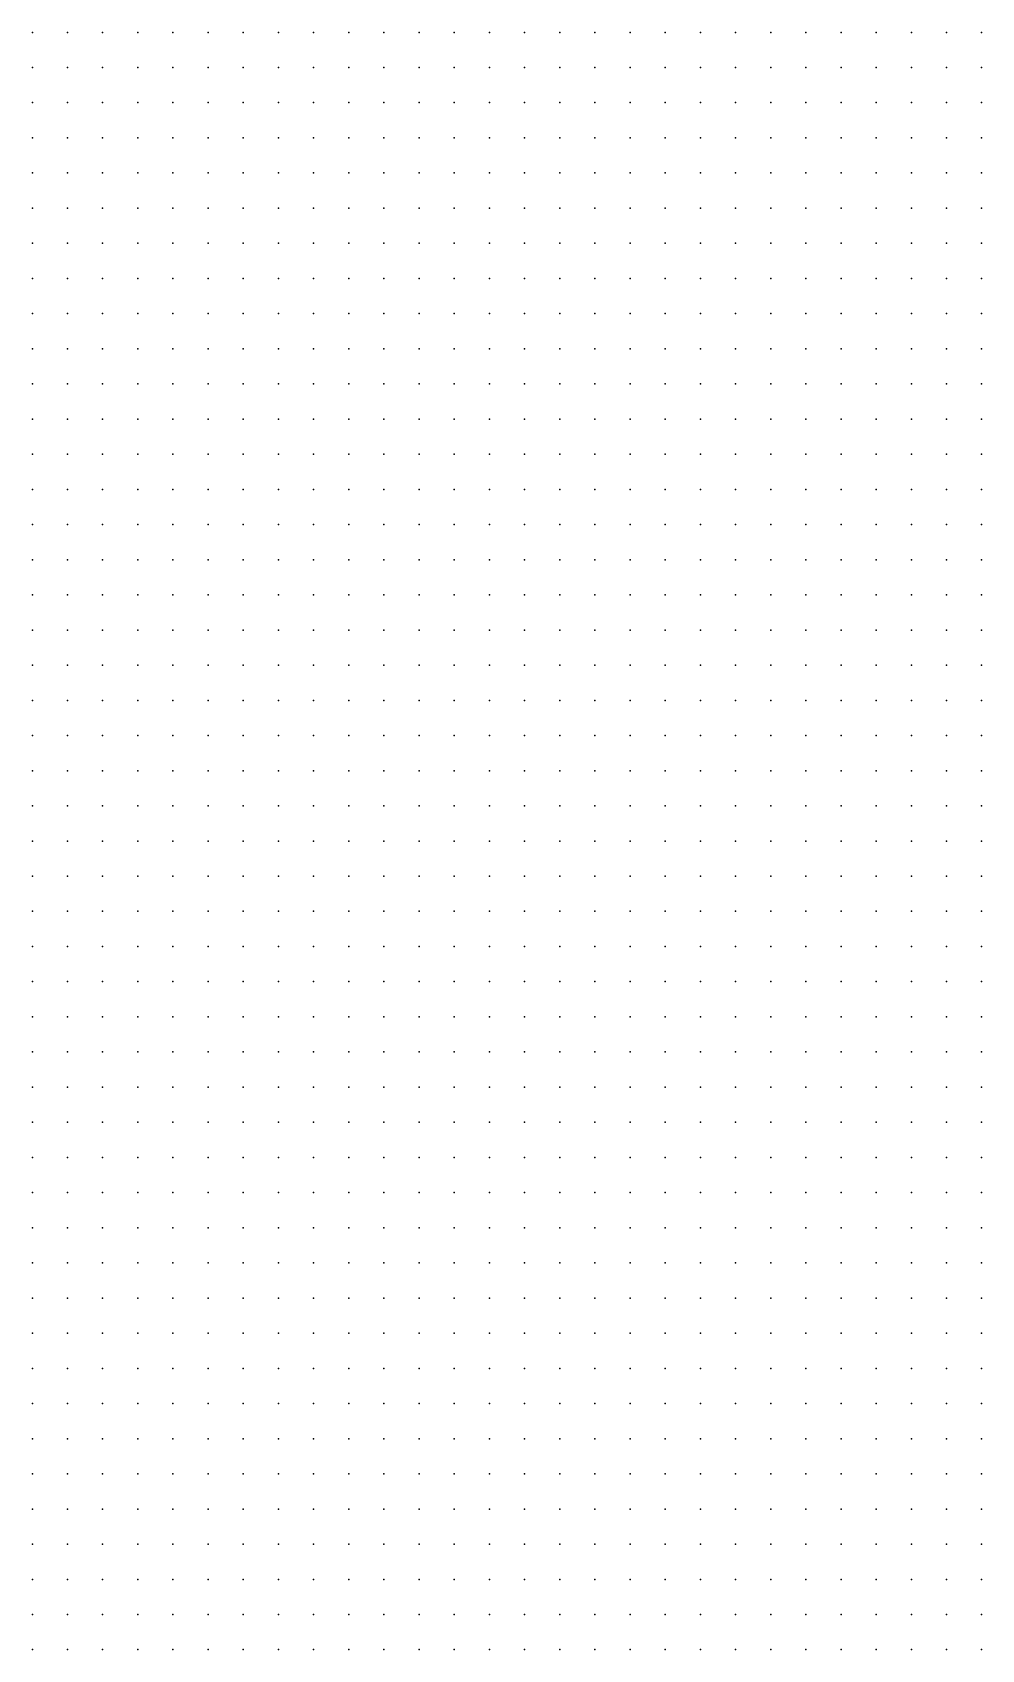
# Model space of a CAD drawing. Extents: x 478620 to 485220, y 4399860 to 4405500.
# Drawn here: x 479430 to 480240, y 4399860 to 4401240 of the extents above; entities that cross this region are included whole.
import ezdxf

# ---------------------------------------------------------------- set-up
doc = ezdxf.new("R2010")
doc.units = 0
doc.header["$MEASUREMENT"] = 0

msp = doc.modelspace()

# ---------------------------------------------------------------- linework, layer by layer
for p in [(479430, 4401240, 6205), (479460, 4401240, 6215), (479490, 4401240, 6196), (479520, 4401240, 6147), (479550, 4401240, 6097), (479580, 4401240, 6043), (479610, 4401240, 5998), (479640, 4401240, 5969), (479670, 4401240, 5952), (479700, 4401240, 5939), (479730, 4401240, 5927), (479760, 4401240, 5917), (479790, 4401240, 5909), (479820, 4401240, 5903), (479850, 4401240, 5896), (479880, 4401240, 5888), (479910, 4401240, 5880), (479940, 4401240, 5873), (479970, 4401240, 5866), (480000, 4401240, 5859), (480030, 4401240, 5850), (480060, 4401240, 5844), (480090, 4401240, 5838), (480120, 4401240, 5832), (480150, 4401240, 5824), (480180, 4401240, 5818), (480210, 4401240, 5809), (480240, 4401240, 5805), (479430, 4401210, 6149), (479460, 4401210, 6168), (479490, 4401210, 6186), (479520, 4401210, 6156), (479550, 4401210, 6108), (479580, 4401210, 6051), (479610, 4401210, 6004), (479640, 4401210, 5972), (479670, 4401210, 5955), (479700, 4401210, 5943), (479730, 4401210, 5932), (479760, 4401210, 5923), (479790, 4401210, 5916), (479820, 4401210, 5909), (479850, 4401210, 5903), (479880, 4401210, 5893), (479910, 4401210, 5886), (479940, 4401210, 5878), (479970, 4401210, 5869), (480000, 4401210, 5862), (480030, 4401210, 5851), (480060, 4401210, 5845), (480090, 4401210, 5839), (480120, 4401210, 5833), (480150, 4401210, 5827), (480180, 4401210, 5820), (480210, 4401210, 5810), (480240, 4401210, 5806), (479430, 4401180, 6112), (479460, 4401180, 6131), (479490, 4401180, 6149), (479520, 4401180, 6155), (479550, 4401180, 6116), (479580, 4401180, 6056), (479610, 4401180, 6014), (479640, 4401180, 5978), (479670, 4401180, 5959), (479700, 4401180, 5948), (479730, 4401180, 5938), (479760, 4401180, 5930), (479790, 4401180, 5922), (479820, 4401180, 5914), (479850, 4401180, 5907), (479880, 4401180, 5899), (479910, 4401180, 5890), (479940, 4401180, 5879), (479970, 4401180, 5870), (480000, 4401180, 5863), (480030, 4401180, 5854), (480060, 4401180, 5846), (480090, 4401180, 5840), (480120, 4401180, 5834), (480150, 4401180, 5827), (480180, 4401180, 5819), (480210, 4401180, 5813), (480240, 4401180, 5806), (479430, 4401150, 6069), (479460, 4401150, 6074), (479490, 4401150, 6107), (479520, 4401150, 6120), (479550, 4401150, 6100), (479580, 4401150, 6054), (479610, 4401150, 6021), (479640, 4401150, 5985), (479670, 4401150, 5965), (479700, 4401150, 5954), (479730, 4401150, 5945), (479760, 4401150, 5936), (479790, 4401150, 5926), (479820, 4401150, 5917), (479850, 4401150, 5907), (479880, 4401150, 5897), (479910, 4401150, 5890), (479940, 4401150, 5879), (479970, 4401150, 5872), (480000, 4401150, 5864), (480030, 4401150, 5856), (480060, 4401150, 5848), (480090, 4401150, 5840), (480120, 4401150, 5834), (480150, 4401150, 5827), (480180, 4401150, 5818), (480210, 4401150, 5817), (480240, 4401150, 5808), (479430, 4401120, 6089), (479460, 4401120, 6048), (479490, 4401120, 6047), (479520, 4401120, 6064), (479550, 4401120, 6073), (479580, 4401120, 6045), (479610, 4401120, 6016), (479640, 4401120, 5982), (479670, 4401120, 5964), (479700, 4401120, 5958), (479730, 4401120, 5957), (479760, 4401120, 5945), (479790, 4401120, 5930), (479820, 4401120, 5918), (479850, 4401120, 5905), (479880, 4401120, 5896), (479910, 4401120, 5889), (479940, 4401120, 5880), (479970, 4401120, 5872), (480000, 4401120, 5865), (480030, 4401120, 5858), (480060, 4401120, 5850), (480090, 4401120, 5841), (480120, 4401120, 5838), (480150, 4401120, 5832), (480180, 4401120, 5827), (480210, 4401120, 5823), (480240, 4401120, 5820), (479430, 4401090, 6126), (479460, 4401090, 6088), (479490, 4401090, 6048), (479520, 4401090, 6024), (479550, 4401090, 6016), (479580, 4401090, 6010), (479610, 4401090, 5987), (479640, 4401090, 5977), (479670, 4401090, 5972), (479700, 4401090, 5966), (479730, 4401090, 5972), (479760, 4401090, 5961), (479790, 4401090, 5944), (479820, 4401090, 5924), (479850, 4401090, 5907), (479880, 4401090, 5896), (479910, 4401090, 5888), (479940, 4401090, 5880), (479970, 4401090, 5871), (480000, 4401090, 5866), (480030, 4401090, 5861), (480060, 4401090, 5853), (480090, 4401090, 5851), (480120, 4401090, 5840), (480150, 4401090, 5848), (480180, 4401090, 5848), (480210, 4401090, 5837), (480240, 4401090, 5837), (479430, 4401060, 6151), (479460, 4401060, 6119), (479490, 4401060, 6093), (479520, 4401060, 6063), (479550, 4401060, 6042), (479580, 4401060, 6008), (479610, 4401060, 6000), (479640, 4401060, 5990), (479670, 4401060, 5976), (479700, 4401060, 5965), (479730, 4401060, 5970), (479760, 4401060, 5972), (479790, 4401060, 5956), (479820, 4401060, 5939), (479850, 4401060, 5917), (479880, 4401060, 5899), (479910, 4401060, 5889), (479940, 4401060, 5880), (479970, 4401060, 5871), (480000, 4401060, 5856), (480030, 4401060, 5860), (480060, 4401060, 5853), (480090, 4401060, 5846), (480120, 4401060, 5852), (480150, 4401060, 5859), (480180, 4401060, 5857), (480210, 4401060, 5848), (480240, 4401060, 5840), (479430, 4401030, 6131), (479460, 4401030, 6133), (479490, 4401030, 6112), (479520, 4401030, 6085), (479550, 4401030, 6062), (479580, 4401030, 6040), (479610, 4401030, 6015), (479640, 4401030, 5993), (479670, 4401030, 5971), (479700, 4401030, 5958), (479730, 4401030, 5960), (479760, 4401030, 5961), (479790, 4401030, 5951), (479820, 4401030, 5950), (479850, 4401030, 5935), (479880, 4401030, 5912), (479910, 4401030, 5893), (479940, 4401030, 5883), (479970, 4401030, 5872), (480000, 4401030, 5860), (480030, 4401030, 5843), (480060, 4401030, 5843), (480090, 4401030, 5847), (480120, 4401030, 5855), (480150, 4401030, 5858), (480180, 4401030, 5856), (480210, 4401030, 5842), (480240, 4401030, 5818), (479430, 4401000, 6095), (479460, 4401000, 6110), (479490, 4401000, 6097), (479520, 4401000, 6070), (479550, 4401000, 6052), (479580, 4401000, 6042), (479610, 4401000, 6014), (479640, 4401000, 5990), (479670, 4401000, 5967), (479700, 4401000, 5953), (479730, 4401000, 5946), (479760, 4401000, 5949), (479790, 4401000, 5949), (479820, 4401000, 5952), (479850, 4401000, 5945), (479880, 4401000, 5925), (479910, 4401000, 5906), (479940, 4401000, 5891), (479970, 4401000, 5879), (480000, 4401000, 5863), (480030, 4401000, 5832), (480060, 4401000, 5834), (480090, 4401000, 5841), (480120, 4401000, 5846), (480150, 4401000, 5849), (480180, 4401000, 5849), (480210, 4401000, 5828), (480240, 4401000, 5803), (479430, 4400970, 6055), (479460, 4400970, 6066), (479490, 4400970, 6062), (479520, 4400970, 6044), (479550, 4400970, 6025), (479580, 4400970, 6014), (479610, 4400970, 6005), (479640, 4400970, 5980), (479670, 4400970, 5964), (479700, 4400970, 5948), (479730, 4400970, 5936), (479760, 4400970, 5935), (479790, 4400970, 5934), (479820, 4400970, 5933), (479850, 4400970, 5930), (479880, 4400970, 5918), (479910, 4400970, 5906), (479940, 4400970, 5901), (479970, 4400970, 5883), (480000, 4400970, 5862), (480030, 4400970, 5840), (480060, 4400970, 5828), (480090, 4400970, 5820), (480120, 4400970, 5827), (480150, 4400970, 5831), (480180, 4400970, 5826), (480210, 4400970, 5814), (480240, 4400970, 5795), (479430, 4400940, 6046), (479460, 4400940, 6038), (479490, 4400940, 6029), (479520, 4400940, 6020), (479550, 4400940, 6007), (479580, 4400940, 5997), (479610, 4400940, 5987), (479640, 4400940, 5968), (479670, 4400940, 5960), (479700, 4400940, 5942), (479730, 4400940, 5928), (479760, 4400940, 5923), (479790, 4400940, 5923), (479820, 4400940, 5918), (479850, 4400940, 5913), (479880, 4400940, 5906), (479910, 4400940, 5892), (479940, 4400940, 5881), (479970, 4400940, 5872), (480000, 4400940, 5856), (480030, 4400940, 5841), (480060, 4400940, 5822), (480090, 4400940, 5813), (480120, 4400940, 5810), (480150, 4400940, 5807), (480180, 4400940, 5800), (480210, 4400940, 5799), (480240, 4400940, 5786), (479430, 4400910, 6040), (479460, 4400910, 6021), (479490, 4400910, 5998), (479520, 4400910, 6001), (479550, 4400910, 5986), (479580, 4400910, 5977), (479610, 4400910, 5969), (479640, 4400910, 5960), (479670, 4400910, 5951), (479700, 4400910, 5936), (479730, 4400910, 5922), (479760, 4400910, 5909), (479790, 4400910, 5912), (479820, 4400910, 5910), (479850, 4400910, 5901), (479880, 4400910, 5895), (479910, 4400910, 5883), (479940, 4400910, 5869), (479970, 4400910, 5860), (480000, 4400910, 5848), (480030, 4400910, 5836), (480060, 4400910, 5819), (480090, 4400910, 5807), (480120, 4400910, 5802), (480150, 4400910, 5799), (480180, 4400910, 5795), (480210, 4400910, 5789), (480240, 4400910, 5777), (479430, 4400880, 6015), (479460, 4400880, 5997), (479490, 4400880, 5989), (479520, 4400880, 5969), (479550, 4400880, 5957), (479580, 4400880, 5940), (479610, 4400880, 5945), (479640, 4400880, 5952), (479670, 4400880, 5942), (479700, 4400880, 5930), (479730, 4400880, 5917), (479760, 4400880, 5901), (479790, 4400880, 5897), (479820, 4400880, 5901), (479850, 4400880, 5894), (479880, 4400880, 5884), (479910, 4400880, 5875), (479940, 4400880, 5866), (479970, 4400880, 5852), (480000, 4400880, 5839), (480030, 4400880, 5828), (480060, 4400880, 5811), (480090, 4400880, 5809), (480120, 4400880, 5799), (480150, 4400880, 5793), (480180, 4400880, 5788), (480210, 4400880, 5780), (480240, 4400880, 5770), (479430, 4400850, 6034), (479460, 4400850, 6033), (479490, 4400850, 6031), (479520, 4400850, 6016), (479550, 4400850, 5995), (479580, 4400850, 5966), (479610, 4400850, 5928), (479640, 4400850, 5929), (479670, 4400850, 5932), (479700, 4400850, 5924), (479730, 4400850, 5913), (479760, 4400850, 5903), (479790, 4400850, 5888), (479820, 4400850, 5880), (479850, 4400850, 5880), (479880, 4400850, 5876), (479910, 4400850, 5868), (479940, 4400850, 5863), (479970, 4400850, 5854), (480000, 4400850, 5842), (480030, 4400850, 5828), (480060, 4400850, 5818), (480090, 4400850, 5810), (480120, 4400850, 5800), (480150, 4400850, 5792), (480180, 4400850, 5786), (480210, 4400850, 5778), (480240, 4400850, 5771), (479430, 4400820, 6095), (479460, 4400820, 6106), (479490, 4400820, 6102), (479520, 4400820, 6065), (479550, 4400820, 6018), (479580, 4400820, 5989), (479610, 4400820, 5958), (479640, 4400820, 5906), (479670, 4400820, 5913), (479700, 4400820, 5914), (479730, 4400820, 5907), (479760, 4400820, 5902), (479790, 4400820, 5894), (479820, 4400820, 5881), (479850, 4400820, 5865), (479880, 4400820, 5858), (479910, 4400820, 5853), (479940, 4400820, 5852), (479970, 4400820, 5848), (480000, 4400820, 5839), (480030, 4400820, 5829), (480060, 4400820, 5819), (480090, 4400820, 5809), (480120, 4400820, 5799), (480150, 4400820, 5791), (480180, 4400820, 5785), (480210, 4400820, 5778), (480240, 4400820, 5769), (479430, 4400790, 6168), (479460, 4400790, 6173), (479490, 4400790, 6146), (479520, 4400790, 6105), (479550, 4400790, 6067), (479580, 4400790, 6024), (479610, 4400790, 5990), (479640, 4400790, 5956), (479670, 4400790, 5897), (479700, 4400790, 5886), (479730, 4400790, 5889), (479760, 4400790, 5888), (479790, 4400790, 5888), (479820, 4400790, 5881), (479850, 4400790, 5872), (479880, 4400790, 5861), (479910, 4400790, 5851), (479940, 4400790, 5839), (479970, 4400790, 5834), (480000, 4400790, 5830), (480030, 4400790, 5823), (480060, 4400790, 5817), (480090, 4400790, 5807), (480120, 4400790, 5799), (480150, 4400790, 5791), (480180, 4400790, 5785), (480210, 4400790, 5778), (480240, 4400790, 5769), (479430, 4400760, 6229), (479460, 4400760, 6215), (479490, 4400760, 6186), (479520, 4400760, 6159), (479550, 4400760, 6110), (479580, 4400760, 6063), (479610, 4400760, 6015), (479640, 4400760, 5980), (479670, 4400760, 5935), (479700, 4400760, 5902), (479730, 4400760, 5880), (479760, 4400760, 5867), (479790, 4400760, 5874), (479820, 4400760, 5874), (479850, 4400760, 5871), (479880, 4400760, 5860), (479910, 4400760, 5853), (479940, 4400760, 5844), (479970, 4400760, 5833), (480000, 4400760, 5822), (480030, 4400760, 5812), (480060, 4400760, 5809), (480090, 4400760, 5803), (480120, 4400760, 5798), (480150, 4400760, 5790), (480180, 4400760, 5784), (480210, 4400760, 5777), (480240, 4400760, 5768), (479430, 4400730, 6242), (479460, 4400730, 6212), (479490, 4400730, 6182), (479520, 4400730, 6152), (479550, 4400730, 6104), (479580, 4400730, 6067), (479610, 4400730, 6014), (479640, 4400730, 5979), (479670, 4400730, 5943), (479700, 4400730, 5918), (479730, 4400730, 5896), (479760, 4400730, 5878), (479790, 4400730, 5858), (479820, 4400730, 5850), (479850, 4400730, 5867), (479880, 4400730, 5859), (479910, 4400730, 5851), (479940, 4400730, 5842), (479970, 4400730, 5833), (480000, 4400730, 5824), (480030, 4400730, 5814), (480060, 4400730, 5803), (480090, 4400730, 5788), (480120, 4400730, 5791), (480150, 4400730, 5787), (480180, 4400730, 5782), (480210, 4400730, 5773), (480240, 4400730, 5765), (479430, 4400700, 6236), (479460, 4400700, 6188), (479490, 4400700, 6159), (479520, 4400700, 6124), (479550, 4400700, 6079), (479580, 4400700, 6030), (479610, 4400700, 5990), (479640, 4400700, 5964), (479670, 4400700, 5937), (479700, 4400700, 5910), (479730, 4400700, 5891), (479760, 4400700, 5881), (479790, 4400700, 5864), (479820, 4400700, 5844), (479850, 4400700, 5861), (479880, 4400700, 5857), (479910, 4400700, 5847), (479940, 4400700, 5838), (479970, 4400700, 5831), (480000, 4400700, 5821), (480030, 4400700, 5813), (480060, 4400700, 5804), (480090, 4400700, 5790), (480120, 4400700, 5775), (480150, 4400700, 5779), (480180, 4400700, 5774), (480210, 4400700, 5767), (480240, 4400700, 5761), (479430, 4400670, 6239), (479460, 4400670, 6198), (479490, 4400670, 6156), (479520, 4400670, 6118), (479550, 4400670, 6088), (479580, 4400670, 6059), (479610, 4400670, 6018), (479640, 4400670, 5991), (479670, 4400670, 5955), (479700, 4400670, 5920), (479730, 4400670, 5893), (479760, 4400670, 5872), (479790, 4400670, 5858), (479820, 4400670, 5840), (479850, 4400670, 5848), (479880, 4400670, 5849), (479910, 4400670, 5839), (479940, 4400670, 5832), (479970, 4400670, 5825), (480000, 4400670, 5817), (480030, 4400670, 5810), (480060, 4400670, 5802), (480090, 4400670, 5793), (480120, 4400670, 5784), (480150, 4400670, 5768), (480180, 4400670, 5755), (480210, 4400670, 5745), (480240, 4400670, 5743), (479430, 4400640, 6269), (479460, 4400640, 6234), (479490, 4400640, 6196), (479520, 4400640, 6153), (479550, 4400640, 6122), (479580, 4400640, 6093), (479610, 4400640, 6078), (479640, 4400640, 6003), (479670, 4400640, 5955), (479700, 4400640, 5922), (479730, 4400640, 5893), (479760, 4400640, 5874), (479790, 4400640, 5854), (479820, 4400640, 5832), (479850, 4400640, 5830), (479880, 4400640, 5840), (479910, 4400640, 5833), (479940, 4400640, 5825), (479970, 4400640, 5818), (480000, 4400640, 5811), (480030, 4400640, 5803), (480060, 4400640, 5797), (480090, 4400640, 5792), (480120, 4400640, 5785), (480150, 4400640, 5775), (480180, 4400640, 5759), (480210, 4400640, 5735), (480240, 4400640, 5726), (479430, 4400610, 6295), (479460, 4400610, 6260), (479490, 4400610, 6214), (479520, 4400610, 6162), (479550, 4400610, 6114), (479580, 4400610, 6069), (479610, 4400610, 6043), (479640, 4400610, 5992), (479670, 4400610, 5949), (479700, 4400610, 5922), (479730, 4400610, 5890), (479760, 4400610, 5873), (479790, 4400610, 5854), (479820, 4400610, 5836), (479850, 4400610, 5812), (479880, 4400610, 5819), (479910, 4400610, 5825), (479940, 4400610, 5818), (479970, 4400610, 5812), (480000, 4400610, 5804), (480030, 4400610, 5796), (480060, 4400610, 5790), (480090, 4400610, 5785), (480120, 4400610, 5778), (480150, 4400610, 5757), (480180, 4400610, 5739), (480210, 4400610, 5726), (480240, 4400610, 5719), (479430, 4400580, 6288), (479460, 4400580, 6264), (479490, 4400580, 6222), (479520, 4400580, 6168), (479550, 4400580, 6116), (479580, 4400580, 6069), (479610, 4400580, 6018), (479640, 4400580, 5975), (479670, 4400580, 5940), (479700, 4400580, 5916), (479730, 4400580, 5887), (479760, 4400580, 5869), (479790, 4400580, 5853), (479820, 4400580, 5838), (479850, 4400580, 5826), (479880, 4400580, 5801), (479910, 4400580, 5811), (479940, 4400580, 5812), (479970, 4400580, 5806), (480000, 4400580, 5798), (480030, 4400580, 5792), (480060, 4400580, 5781), (480090, 4400580, 5771), (480120, 4400580, 5748), (480150, 4400580, 5736), (480180, 4400580, 5728), (480210, 4400580, 5719), (480240, 4400580, 5716), (479430, 4400550, 6252), (479460, 4400550, 6232), (479490, 4400550, 6219), (479520, 4400550, 6197), (479550, 4400550, 6152), (479580, 4400550, 6106), (479610, 4400550, 6043), (479640, 4400550, 5988), (479670, 4400550, 5950), (479700, 4400550, 5911), (479730, 4400550, 5882), (479760, 4400550, 5864), (479790, 4400550, 5850), (479820, 4400550, 5828), (479850, 4400550, 5817), (479880, 4400550, 5797), (479910, 4400550, 5806), (479940, 4400550, 5807), (479970, 4400550, 5800), (480000, 4400550, 5793), (480030, 4400550, 5783), (480060, 4400550, 5759), (480090, 4400550, 5741), (480120, 4400550, 5731), (480150, 4400550, 5727), (480180, 4400550, 5720), (480210, 4400550, 5717), (480240, 4400550, 5712), (479430, 4400520, 6188), (479460, 4400520, 6179), (479490, 4400520, 6180), (479520, 4400520, 6183), (479550, 4400520, 6169), (479580, 4400520, 6120), (479610, 4400520, 6059), (479640, 4400520, 6004), (479670, 4400520, 5960), (479700, 4400520, 5916), (479730, 4400520, 5880), (479760, 4400520, 5859), (479790, 4400520, 5850), (479820, 4400520, 5834), (479850, 4400520, 5810), (479880, 4400520, 5780), (479910, 4400520, 5793), (479940, 4400520, 5801), (479970, 4400520, 5791), (480000, 4400520, 5773), (480030, 4400520, 5749), (480060, 4400520, 5738), (480090, 4400520, 5733), (480120, 4400520, 5724), (480150, 4400520, 5720), (480180, 4400520, 5717), (480210, 4400520, 5715), (480240, 4400520, 5712), (479430, 4400490, 6131), (479460, 4400490, 6123), (479490, 4400490, 6131), (479520, 4400490, 6143), (479550, 4400490, 6125), (479580, 4400490, 6099), (479610, 4400490, 6056), (479640, 4400490, 6006), (479670, 4400490, 5954), (479700, 4400490, 5911), (479730, 4400490, 5873), (479760, 4400490, 5842), (479790, 4400490, 5828), (479820, 4400490, 5819), (479850, 4400490, 5806), (479880, 4400490, 5782), (479910, 4400490, 5770), (479940, 4400490, 5776), (479970, 4400490, 5760), (480000, 4400490, 5740), (480030, 4400490, 5738), (480060, 4400490, 5734), (480090, 4400490, 5729), (480120, 4400490, 5721), (480150, 4400490, 5719), (480180, 4400490, 5716), (480210, 4400490, 5713), (480240, 4400490, 5712), (479430, 4400460, 6083), (479460, 4400460, 6074), (479490, 4400460, 6085), (479520, 4400460, 6090), (479550, 4400460, 6082), (479580, 4400460, 6059), (479610, 4400460, 6008), (479640, 4400460, 5964), (479670, 4400460, 5930), (479700, 4400460, 5892), (479730, 4400460, 5854), (479760, 4400460, 5828), (479790, 4400460, 5816), (479820, 4400460, 5808), (479850, 4400460, 5799), (479880, 4400460, 5779), (479910, 4400460, 5763), (479940, 4400460, 5749), (479970, 4400460, 5743), (480000, 4400460, 5738), (480030, 4400460, 5735), (480060, 4400460, 5732), (480090, 4400460, 5727), (480120, 4400460, 5724), (480150, 4400460, 5719), (480180, 4400460, 5714), (480210, 4400460, 5710), (480240, 4400460, 5702), (479430, 4400430, 6036), (479460, 4400430, 6025), (479490, 4400430, 6036), (479520, 4400430, 6047), (479550, 4400430, 6039), (479580, 4400430, 6004), (479610, 4400430, 5961), (479640, 4400430, 5930), (479670, 4400430, 5894), (479700, 4400430, 5864), (479730, 4400430, 5834), (479760, 4400430, 5812), (479790, 4400430, 5801), (479820, 4400430, 5789), (479850, 4400430, 5778), (479880, 4400430, 5755), (479910, 4400430, 5746), (479940, 4400430, 5742), (479970, 4400430, 5738), (480000, 4400430, 5735), (480030, 4400430, 5732), (480060, 4400430, 5730), (480090, 4400430, 5726), (480120, 4400430, 5722), (480150, 4400430, 5720), (480180, 4400430, 5709), (480210, 4400430, 5698), (480240, 4400430, 5688), (479430, 4400400, 5996), (479460, 4400400, 5981), (479490, 4400400, 5982), (479520, 4400400, 5999), (479550, 4400400, 5982), (479580, 4400400, 5954), (479610, 4400400, 5924), (479640, 4400400, 5891), (479670, 4400400, 5859), (479700, 4400400, 5836), (479730, 4400400, 5811), (479760, 4400400, 5795), (479790, 4400400, 5786), (479820, 4400400, 5767), (479850, 4400400, 5750), (479880, 4400400, 5750), (479910, 4400400, 5748), (479940, 4400400, 5738), (479970, 4400400, 5736), (480000, 4400400, 5733), (480030, 4400400, 5730), (480060, 4400400, 5727), (480090, 4400400, 5723), (480120, 4400400, 5718), (480150, 4400400, 5713), (480180, 4400400, 5702), (480210, 4400400, 5692), (480240, 4400400, 5684), (479430, 4400370, 5959), (479460, 4400370, 5946), (479490, 4400370, 5938), (479520, 4400370, 5945), (479550, 4400370, 5940), (479580, 4400370, 5915), (479610, 4400370, 5880), (479640, 4400370, 5850), (479670, 4400370, 5831), (479700, 4400370, 5810), (479730, 4400370, 5790), (479760, 4400370, 5779), (479790, 4400370, 5751), (479820, 4400370, 5750), (479850, 4400370, 5750), (479880, 4400370, 5748), (479910, 4400370, 5736), (479940, 4400370, 5736), (479970, 4400370, 5733), (480000, 4400370, 5731), (480030, 4400370, 5728), (480060, 4400370, 5724), (480090, 4400370, 5720), (480120, 4400370, 5716), (480150, 4400370, 5711), (480180, 4400370, 5697), (480210, 4400370, 5687), (480240, 4400370, 5679), (479430, 4400340, 5910), (479460, 4400340, 5900), (479490, 4400340, 5889), (479520, 4400340, 5897), (479550, 4400340, 5894), (479580, 4400340, 5870), (479610, 4400340, 5843), (479640, 4400340, 5821), (479670, 4400340, 5803), (479700, 4400340, 5781), (479730, 4400340, 5765), (479760, 4400340, 5750), (479790, 4400340, 5750), (479820, 4400340, 5750), (479850, 4400340, 5742), (479880, 4400340, 5729), (479910, 4400340, 5731), (479940, 4400340, 5733), (479970, 4400340, 5731), (480000, 4400340, 5728), (480030, 4400340, 5724), (480060, 4400340, 5721), (480090, 4400340, 5716), (480120, 4400340, 5708), (480150, 4400340, 5698), (480180, 4400340, 5689), (480210, 4400340, 5685), (480240, 4400340, 5680), (479430, 4400310, 5876), (479460, 4400310, 5862), (479490, 4400310, 5846), (479520, 4400310, 5855), (479550, 4400310, 5851), (479580, 4400310, 5832), (479610, 4400310, 5810), (479640, 4400310, 5786), (479670, 4400310, 5762), (479700, 4400310, 5758), (479730, 4400310, 5755), (479760, 4400310, 5752), (479790, 4400310, 5750), (479820, 4400310, 5742), (479850, 4400310, 5729), (479880, 4400310, 5728), (479910, 4400310, 5731), (479940, 4400310, 5730), (479970, 4400310, 5727), (480000, 4400310, 5724), (480030, 4400310, 5721), (480060, 4400310, 5716), (480090, 4400310, 5707), (480120, 4400310, 5698), (480150, 4400310, 5696), (480180, 4400310, 5690), (480210, 4400310, 5687), (480240, 4400310, 5683), (479430, 4400280, 5806), (479460, 4400280, 5801), (479490, 4400280, 5796), (479520, 4400280, 5787), (479550, 4400280, 5778), (479580, 4400280, 5770), (479610, 4400280, 5767), (479640, 4400280, 5763), (479670, 4400280, 5760), (479700, 4400280, 5756), (479730, 4400280, 5753), (479760, 4400280, 5750), (479790, 4400280, 5736), (479820, 4400280, 5729), (479850, 4400280, 5726), (479880, 4400280, 5722), (479910, 4400280, 5722), (479940, 4400280, 5722), (479970, 4400280, 5721), (480000, 4400280, 5718), (480030, 4400280, 5714), (480060, 4400280, 5704), (480090, 4400280, 5697), (480120, 4400280, 5696), (480150, 4400280, 5695), (480180, 4400280, 5692), (480210, 4400280, 5689), (480240, 4400280, 5685), (479430, 4400250, 5775), (479460, 4400250, 5776), (479490, 4400250, 5767), (479520, 4400250, 5766), (479550, 4400250, 5764), (479580, 4400250, 5760), (479610, 4400250, 5759), (479640, 4400250, 5757), (479670, 4400250, 5754), (479700, 4400250, 5751), (479730, 4400250, 5750), (479760, 4400250, 5732), (479790, 4400250, 5727), (479820, 4400250, 5725), (479850, 4400250, 5722), (479880, 4400250, 5708), (479910, 4400250, 5699), (479940, 4400250, 5714), (479970, 4400250, 5714), (480000, 4400250, 5711), (480030, 4400250, 5699), (480060, 4400250, 5696), (480090, 4400250, 5689), (480120, 4400250, 5693), (480150, 4400250, 5693), (480180, 4400250, 5693), (480210, 4400250, 5690), (480240, 4400250, 5686), (479430, 4400220, 5718), (479460, 4400220, 5729), (479490, 4400220, 5737), (479520, 4400220, 5743), (479550, 4400220, 5745), (479580, 4400220, 5746), (479610, 4400220, 5745), (479640, 4400220, 5741), (479670, 4400220, 5741), (479700, 4400220, 5732), (479730, 4400220, 5728), (479760, 4400220, 5722), (479790, 4400220, 5721), (479820, 4400220, 5730), (479850, 4400220, 5730), (479880, 4400220, 5699), (479910, 4400220, 5695), (479940, 4400220, 5700), (479970, 4400220, 5699), (480000, 4400220, 5696), (480030, 4400220, 5694), (480060, 4400220, 5693), (480090, 4400220, 5690), (480120, 4400220, 5690), (480150, 4400220, 5691), (480180, 4400220, 5691), (480210, 4400220, 5689), (480240, 4400220, 5685), (479430, 4400190, 5711), (479460, 4400190, 5707), (479490, 4400190, 5704), (479520, 4400190, 5705), (479550, 4400190, 5707), (479580, 4400190, 5708), (479610, 4400190, 5708), (479640, 4400190, 5709), (479670, 4400190, 5708), (479700, 4400190, 5708), (479730, 4400190, 5700), (479760, 4400190, 5696), (479790, 4400190, 5697), (479820, 4400190, 5726), (479850, 4400190, 5739), (479880, 4400190, 5699), (479910, 4400190, 5694), (479940, 4400190, 5692), (479970, 4400190, 5691), (480000, 4400190, 5690), (480030, 4400190, 5691), (480060, 4400190, 5691), (480090, 4400190, 5691), (480120, 4400190, 5689), (480150, 4400190, 5687), (480180, 4400190, 5686), (480210, 4400190, 5684), (480240, 4400190, 5682), (479430, 4400160, 5718), (479460, 4400160, 5713), (479490, 4400160, 5709), (479520, 4400160, 5705), (479550, 4400160, 5703), (479580, 4400160, 5701), (479610, 4400160, 5702), (479640, 4400160, 5702), (479670, 4400160, 5703), (479700, 4400160, 5701), (479730, 4400160, 5697), (479760, 4400160, 5692), (479790, 4400160, 5692), (479820, 4400160, 5696), (479850, 4400160, 5730), (479880, 4400160, 5697), (479910, 4400160, 5691), (479940, 4400160, 5688), (479970, 4400160, 5688), (480000, 4400160, 5690), (480030, 4400160, 5694), (480060, 4400160, 5693), (480090, 4400160, 5692), (480120, 4400160, 5683), (480150, 4400160, 5680), (480180, 4400160, 5680), (480210, 4400160, 5679), (480240, 4400160, 5678), (479430, 4400130, 5727), (479460, 4400130, 5724), (479490, 4400130, 5718), (479520, 4400130, 5710), (479550, 4400130, 5708), (479580, 4400130, 5704), (479610, 4400130, 5704), (479640, 4400130, 5704), (479670, 4400130, 5704), (479700, 4400130, 5700), (479730, 4400130, 5695), (479760, 4400130, 5692), (479790, 4400130, 5692), (479820, 4400130, 5691), (479850, 4400130, 5691), (479880, 4400130, 5697), (479910, 4400130, 5705), (479940, 4400130, 5697), (479970, 4400130, 5695), (480000, 4400130, 5690), (480030, 4400130, 5694), (480060, 4400130, 5697), (480090, 4400130, 5696), (480120, 4400130, 5687), (480150, 4400130, 5678), (480180, 4400130, 5676), (480210, 4400130, 5680), (480240, 4400130, 5703), (479430, 4400100, 5748), (479460, 4400100, 5743), (479490, 4400100, 5739), (479520, 4400100, 5729), (479550, 4400100, 5718), (479580, 4400100, 5701), (479610, 4400100, 5706), (479640, 4400100, 5712), (479670, 4400100, 5712), (479700, 4400100, 5711), (479730, 4400100, 5710), (479760, 4400100, 5710), (479790, 4400100, 5708), (479820, 4400100, 5708), (479850, 4400100, 5706), (479880, 4400100, 5707), (479910, 4400100, 5724), (479940, 4400100, 5719), (479970, 4400100, 5705), (480000, 4400100, 5703), (480030, 4400100, 5702), (480060, 4400100, 5703), (480090, 4400100, 5703), (480120, 4400100, 5704), (480150, 4400100, 5708), (480180, 4400100, 5711), (480210, 4400100, 5718), (480240, 4400100, 5720), (479430, 4400070, 5794), (479460, 4400070, 5779), (479490, 4400070, 5772), (479520, 4400070, 5762), (479550, 4400070, 5737), (479580, 4400070, 5731), (479610, 4400070, 5725), (479640, 4400070, 5723), (479670, 4400070, 5730), (479700, 4400070, 5728), (479730, 4400070, 5720), (479760, 4400070, 5720), (479790, 4400070, 5724), (479820, 4400070, 5728), (479850, 4400070, 5734), (479880, 4400070, 5732), (479910, 4400070, 5730), (479940, 4400070, 5731), (479970, 4400070, 5723), (480000, 4400070, 5715), (480030, 4400070, 5713), (480060, 4400070, 5715), (480090, 4400070, 5714), (480120, 4400070, 5709), (480150, 4400070, 5717), (480180, 4400070, 5722), (480210, 4400070, 5724), (480240, 4400070, 5723), (479430, 4400040, 5825), (479460, 4400040, 5809), (479490, 4400040, 5804), (479520, 4400040, 5799), (479550, 4400040, 5770), (479580, 4400040, 5755), (479610, 4400040, 5746), (479640, 4400040, 5739), (479670, 4400040, 5748), (479700, 4400040, 5750), (479730, 4400040, 5741), (479760, 4400040, 5743), (479790, 4400040, 5755), (479820, 4400040, 5764), (479850, 4400040, 5763), (479880, 4400040, 5745), (479910, 4400040, 5739), (479940, 4400040, 5736), (479970, 4400040, 5734), (480000, 4400040, 5731), (480030, 4400040, 5728), (480060, 4400040, 5728), (480090, 4400040, 5724), (480120, 4400040, 5713), (480150, 4400040, 5722), (480180, 4400040, 5730), (480210, 4400040, 5730), (480240, 4400040, 5727), (479430, 4400010, 5906), (479460, 4400010, 5868), (479490, 4400010, 5854), (479520, 4400010, 5851), (479550, 4400010, 5810), (479580, 4400010, 5806), (479610, 4400010, 5803), (479640, 4400010, 5789), (479670, 4400010, 5780), (479700, 4400010, 5783), (479730, 4400010, 5775), (479760, 4400010, 5791), (479790, 4400010, 5805), (479820, 4400010, 5818), (479850, 4400010, 5810), (479880, 4400010, 5786), (479910, 4400010, 5751), (479940, 4400010, 5747), (479970, 4400010, 5739), (480000, 4400010, 5739), (480030, 4400010, 5739), (480060, 4400010, 5738), (480090, 4400010, 5733), (480120, 4400010, 5716), (480150, 4400010, 5728), (480180, 4400010, 5733), (480210, 4400010, 5733), (480240, 4400010, 5729), (479430, 4399980, 5964), (479460, 4399980, 5886), (479490, 4399980, 5918), (479520, 4399980, 5918), (479550, 4399980, 5901), (479580, 4399980, 5868), (479610, 4399980, 5859), (479640, 4399980, 5842), (479670, 4399980, 5814), (479700, 4399980, 5809), (479730, 4399980, 5810), (479760, 4399980, 5838), (479790, 4399980, 5871), (479820, 4399980, 5900), (479850, 4399980, 5852), (479880, 4399980, 5808), (479910, 4399980, 5800), (479940, 4399980, 5767), (479970, 4399980, 5757), (480000, 4399980, 5748), (480030, 4399980, 5745), (480060, 4399980, 5744), (480090, 4399980, 5740), (480120, 4399980, 5720), (480150, 4399980, 5736), (480180, 4399980, 5739), (480210, 4399980, 5738), (480240, 4399980, 5734), (479430, 4399950, 6019), (479460, 4399950, 6000), (479490, 4399950, 5978), (479520, 4399950, 5989), (479550, 4399950, 5964), (479580, 4399950, 5958), (479610, 4399950, 5949), (479640, 4399950, 5914), (479670, 4399950, 5868), (479700, 4399950, 5869), (479730, 4399950, 5898), (479760, 4399950, 5910), (479790, 4399950, 5932), (479820, 4399950, 5927), (479850, 4399950, 5890), (479880, 4399950, 5872), (479910, 4399950, 5821), (479940, 4399950, 5790), (479970, 4399950, 5774), (480000, 4399950, 5760), (480030, 4399950, 5749), (480060, 4399950, 5749), (480090, 4399950, 5749), (480120, 4399950, 5740), (480150, 4399950, 5745), (480180, 4399950, 5746), (480210, 4399950, 5746), (480240, 4399950, 5742), (479430, 4399920, 6094), (479460, 4399920, 6051), (479490, 4399920, 6021), (479520, 4399920, 6054), (479550, 4399920, 6054), (479580, 4399920, 6050), (479610, 4399920, 6016), (479640, 4399920, 5979), (479670, 4399920, 5940), (479700, 4399920, 5950), (479730, 4399920, 5964), (479760, 4399920, 5976), (479790, 4399920, 5976), (479820, 4399920, 5950), (479850, 4399920, 5936), (479880, 4399920, 5909), (479910, 4399920, 5858), (479940, 4399920, 5806), (479970, 4399920, 5788), (480000, 4399920, 5779), (480030, 4399920, 5767), (480060, 4399920, 5758), (480090, 4399920, 5756), (480120, 4399920, 5754), (480150, 4399920, 5753), (480180, 4399920, 5752), (480210, 4399920, 5753), (480240, 4399920, 5756), (479430, 4399890, 6197), (479460, 4399890, 6111), (479490, 4399890, 6108), (479520, 4399890, 6108), (479550, 4399890, 6110), (479580, 4399890, 6108), (479610, 4399890, 6079), (479640, 4399890, 6036), (479670, 4399890, 6008), (479700, 4399890, 6031), (479730, 4399890, 6045), (479760, 4399890, 6026), (479790, 4399890, 6014), (479820, 4399890, 5990), (479850, 4399890, 5969), (479880, 4399890, 5927), (479910, 4399890, 5876), (479940, 4399890, 5810), (479970, 4399890, 5803), (480000, 4399890, 5801), (480030, 4399890, 5777), (480060, 4399890, 5769), (480090, 4399890, 5765), (480120, 4399890, 5759), (480150, 4399890, 5757), (480180, 4399890, 5757), (480210, 4399890, 5759), (480240, 4399890, 5760), (479430, 4399860, 6202), (479460, 4399860, 6199), (479490, 4399860, 6205), (479520, 4399860, 6213), (479550, 4399860, 6209), (479580, 4399860, 6207), (479610, 4399860, 6159), (479640, 4399860, 6104), (479670, 4399860, 6067), (479700, 4399860, 6106), (479730, 4399860, 6103), (479760, 4399860, 6085), (479790, 4399860, 6056), (479820, 4399860, 6026), (479850, 4399860, 5983), (479880, 4399860, 5935), (479910, 4399860, 5882), (479940, 4399860, 5836), (479970, 4399860, 5849), (480000, 4399860, 5827), (480030, 4399860, 5794), (480060, 4399860, 5799), (480090, 4399860, 5794), (480120, 4399860, 5770), (480150, 4399860, 5767), (480180, 4399860, 5760), (480210, 4399860, 5764), (480240, 4399860, 5768)]:
    msp.add_point(p)

doc.saveas('drawing.dxf')
